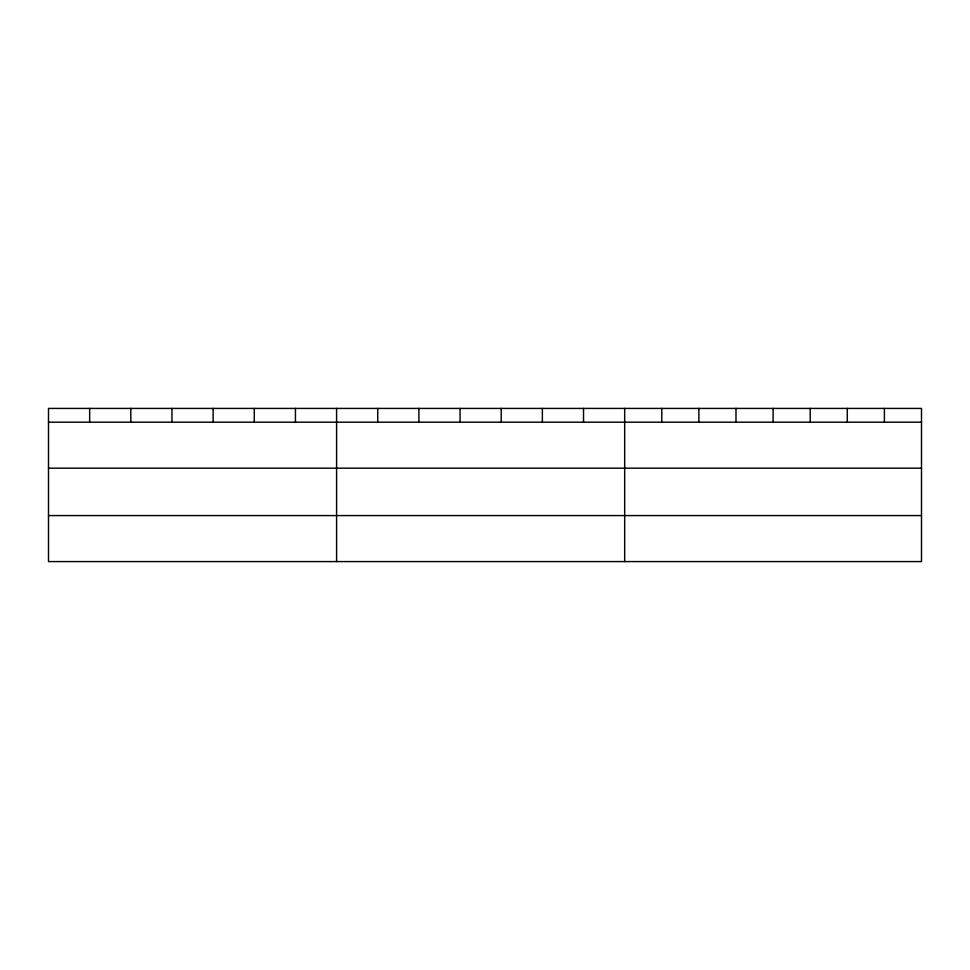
<?xml version="1.0" encoding="UTF-8"?>
<svg xmlns="http://www.w3.org/2000/svg" width="970" height="970" viewBox="0 0 970 970"><rect width="100%" height="100%" fill="white"/><g stroke="black" fill="none" stroke-linecap="round" stroke-linejoin="round"><path stroke-width="1.45" d="M921.5 468.183L921.5 408.418L48.5 408.418L48.5 561.582L921.5 561.582L921.5 468.183L48.5 468.183M48.5 422.18L921.5 422.18M48.5 515.579L921.5 515.579M884.397 408.418L884.397 422.18M847.295 408.418L847.295 422.18M810.192 408.418L810.192 422.18M773.09 408.418L773.09 422.18M735.987 408.418L735.987 422.18M698.885 408.418L698.885 422.18M661.782 408.418L661.782 422.18M624.68 408.418L624.68 561.582M583.528 408.418L583.528 422.18M542.363 408.418L542.363 422.18M501.211 408.418L501.211 422.18M460.059 408.418L460.059 422.18M418.907 408.418L418.907 422.18M377.742 408.418L377.742 422.18M336.59 408.418L336.59 561.582M295.438 408.418L295.438 422.18M254.273 408.418L254.273 422.18M213.121 408.418L213.121 422.18M171.969 408.418L171.969 422.18M130.817 408.418L130.817 422.18M89.652 408.418L89.652 422.18"/></g></svg>
